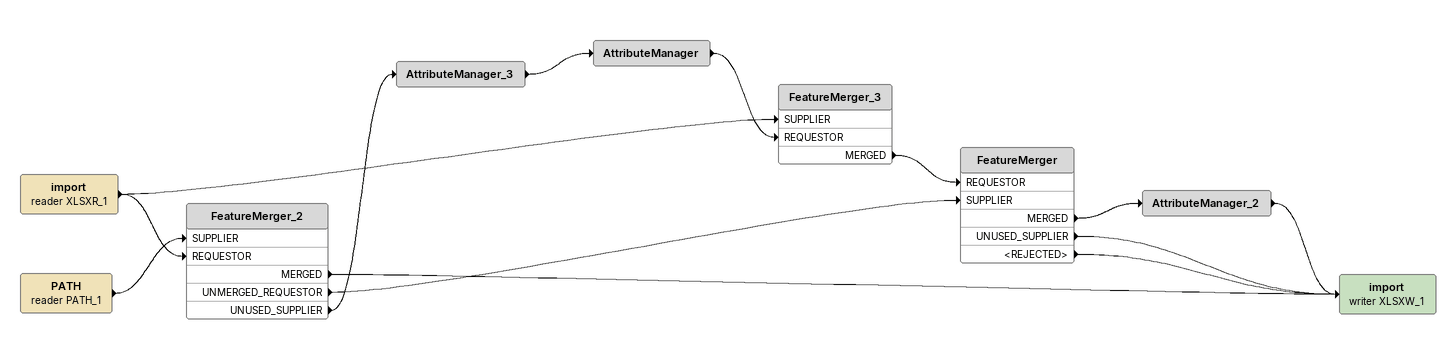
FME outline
import (reader XLSXR_1)
    -> FeatureMerger_2 [REQUESTOR]
    -> FeatureMerger_3 [SUPPLIER]
PATH (reader PATH_1)
    -> FeatureMerger_2 [SUPPLIER]
FeatureMerger_2
    MERGED -> import (writer XLSXW_1)
    UNMERGED_REQUESTOR -> FeatureMerger [SUPPLIER]
    UNUSED_SUPPLIER -> AttributeManager_3
AttributeManager_3
    -> AttributeManager
AttributeManager
    -> FeatureMerger_3 [REQUESTOR]
FeatureMerger_3
    MERGED -> FeatureMerger [REQUESTOR]
FeatureMerger
    MERGED -> AttributeManager_2
    UNUSED_SUPPLIER -> import (writer XLSXW_1)
    <REJECTED> -> import (writer XLSXW_1)
AttributeManager_2
    -> import (writer XLSXW_1)
import (writer XLSXW_1)
